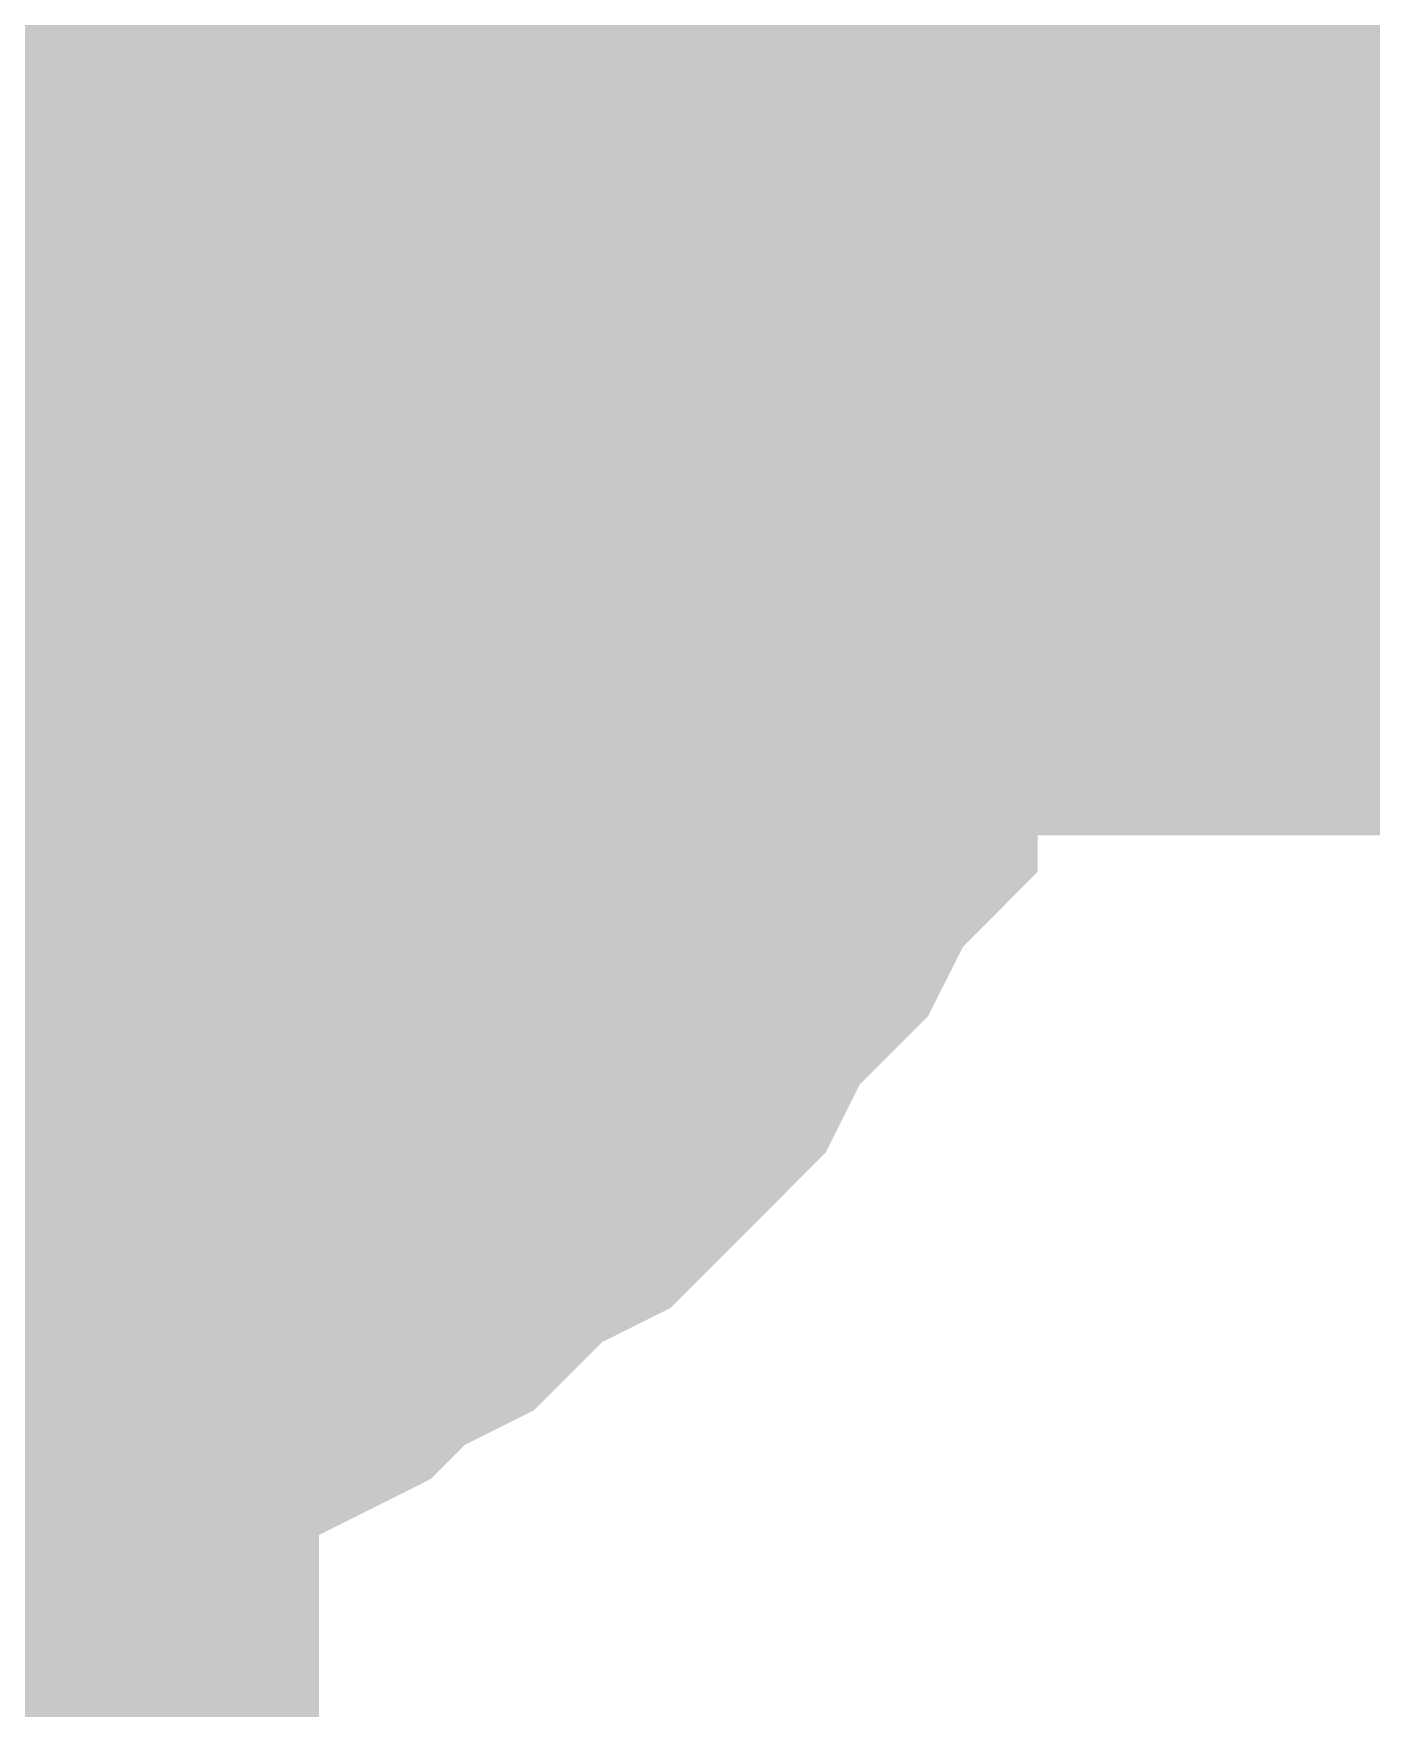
# Model space of a CAD drawing. Header units: inches. Extents: x 0 to 841, y 0 to 594.
# Drawn here: x 360.209 to 361.086, y 51.54 to 52.638 of the extents above; entities that cross this region are included whole.
import ezdxf

# ---------------------------------------------------------------- set-up
doc = ezdxf.new("R2010")
doc.units = ezdxf.units.IN
doc.layers.add('Sheet', color=255, linetype='Continuous')

msp = doc.modelspace()

# ---------------------------------------------------------------- linework, layer by layer
at = {"layer": 'Sheet'}
msp.add_lwpolyline([(359.746, 52.5, 0.508, 0.508, 1), (360.254, 52.5, 0.508, 0.508, 1)], format="xyseb", close=True, dxfattribs=at)
for points in [[(360.7173, 52.824, 0.2997, 0.2997, 0), (360.7173, 52.779, 0.2997, 0.2997, 0), (360.7398, 52.7566, 0.2997, 0.2997, 0), (360.7398, 52.7117, 0.2997, 0.2997, 0), (360.7622, 52.6892, 0.2997, 0.2997, 0), (360.7622, 52.6443, 0.2997, 0.2997, 0), (360.7847, 52.5994, 0.2997, 0.2997, 0), (360.7847, 52.5769, 0.2997, 0.2997, 0), (360.7847, 52.532, 0.2997, 0.2997, 0), (360.7847, 52.4871, 0.2997, 0.2997, 0)], [(360.7173, 52.824, 0.2997, 0.2997, 0), (360.7173, 52.779, 0.2997, 0.2997, 0), (360.7398, 52.7566, 0.2997, 0.2997, 0), (360.7398, 52.7117, 0.2997, 0.2997, 0), (360.7622, 52.6892, 0.2997, 0.2997, 0), (360.7622, 52.6443, 0.2997, 0.2997, 0), (360.7847, 52.5994, 0.2997, 0.2997, 0), (360.7847, 52.5769, 0.2997, 0.2997, 0), (360.7847, 52.532, 0.2997, 0.2997, 0), (360.7847, 52.4871, 0.2997, 0.2997, 0)], [(360.7173, 52.824, 0.2997, 0.2997, 0), (360.7173, 52.779, 0.2997, 0.2997, 0), (360.7398, 52.7566, 0.2997, 0.2997, 0), (360.7398, 52.7117, 0.2997, 0.2997, 0), (360.7622, 52.6892, 0.2997, 0.2997, 0), (360.7622, 52.6443, 0.2997, 0.2997, 0), (360.7847, 52.5994, 0.2997, 0.2997, 0), (360.7847, 52.5769, 0.2997, 0.2997, 0), (360.7847, 52.532, 0.2997, 0.2997, 0), (360.7847, 52.4871, 0.2997, 0.2997, 0)], [(360.4254, 52.8015, 0.2997, 0.2997, 0), (360.4254, 52.779, 0.2997, 0.2997, 0), (360.4478, 52.7566, 0.2997, 0.2997, 0), (360.4478, 52.7341, 0.2997, 0.2997, 0), (360.4703, 52.7117, 0.2997, 0.2997, 0), (360.4703, 52.6892, 0.2997, 0.2997, 0), (360.4927, 52.6667, 0.2997, 0.2997, 0), (360.4927, 52.6443, 0.2997, 0.2997, 0), (360.4927, 52.6218, 0.2997, 0.2997, 0), (360.5152, 52.5994, 0.2997, 0.2997, 0), (360.5152, 52.5769, 0.2997, 0.2997, 0), (360.5152, 52.532, 0.2997, 0.2997, 0), (360.5152, 52.5095, 0.2997, 0.2997, 0), (360.5152, 52.4871, 0.2997, 0.2997, 0)], [(360.4254, 52.8015, 0.2997, 0.2997, 0), (360.4254, 52.779, 0.2997, 0.2997, 0), (360.4478, 52.7566, 0.2997, 0.2997, 0), (360.4478, 52.7341, 0.2997, 0.2997, 0), (360.4703, 52.7117, 0.2997, 0.2997, 0), (360.4703, 52.6892, 0.2997, 0.2997, 0), (360.4927, 52.6667, 0.2997, 0.2997, 0), (360.4927, 52.6443, 0.2997, 0.2997, 0), (360.4927, 52.6218, 0.2997, 0.2997, 0), (360.5152, 52.5994, 0.2997, 0.2997, 0), (360.5152, 52.5769, 0.2997, 0.2997, 0), (360.5152, 52.532, 0.2997, 0.2997, 0), (360.5152, 52.5095, 0.2997, 0.2997, 0), (360.5152, 52.4871, 0.2997, 0.2997, 0)], [(350.0049, 52.4871, 0.7493, 0.7493, 0), (360.0211, 52.4871, 0.7493, 0.7493, 0), (365.0068, 52.4871, 0.7493, 0.7493, 0)], [(360.0211, 52.4871, 0.7493, 0.7493, 0), (360.0211, 46.9846, 0.7493, 0.7493, 0)], [(360.4703, 52.6892, 0.0991, 0.0991, 0), (360.4927, 52.6667, 0.0991, 0.0991, 0), (360.4927, 52.6443, 0.0991, 0.0991, 0), (360.4927, 52.6218, 0.0991, 0.0991, 0), (360.5152, 52.5994, 0.0991, 0.0991, 0), (360.5152, 52.5769, 0.0991, 0.0991, 0), (360.5152, 52.532, 0.0991, 0.0991, 0), (360.5152, 52.5095, 0.0991, 0.0991, 0), (360.5152, 52.4871, 0.0991, 0.0991, 0)], [(360.4703, 52.6892, 0.0991, 0.0991, 0), (360.4927, 52.6667, 0.0991, 0.0991, 0), (360.4927, 52.6443, 0.0991, 0.0991, 0), (360.4927, 52.6218, 0.0991, 0.0991, 0), (360.5152, 52.5994, 0.0991, 0.0991, 0), (360.5152, 52.5769, 0.0991, 0.0991, 0), (360.5152, 52.532, 0.0991, 0.0991, 0), (360.5152, 52.5095, 0.0991, 0.0991, 0), (360.5152, 52.4871, 0.0991, 0.0991, 0)], [(360.7622, 52.6892, 0.0991, 0.0991, 0), (360.7622, 52.6443, 0.0991, 0.0991, 0), (360.7847, 52.5994, 0.0991, 0.0991, 0), (360.7847, 52.5769, 0.0991, 0.0991, 0), (360.7847, 52.532, 0.0991, 0.0991, 0), (360.7847, 52.4871, 0.0991, 0.0991, 0)], [(360.7622, 52.6892, 0.0991, 0.0991, 0), (360.7622, 52.6443, 0.0991, 0.0991, 0), (360.7847, 52.5994, 0.0991, 0.0991, 0), (360.7847, 52.5769, 0.0991, 0.0991, 0), (360.7847, 52.532, 0.0991, 0.0991, 0), (360.7847, 52.4871, 0.0991, 0.0991, 0)], [(360.7622, 52.6892, 0.0991, 0.0991, 0), (360.7622, 52.6443, 0.0991, 0.0991, 0), (360.7847, 52.5994, 0.0991, 0.0991, 0), (360.7847, 52.5769, 0.0991, 0.0991, 0), (360.7847, 52.532, 0.0991, 0.0991, 0), (360.7847, 52.4871, 0.0991, 0.0991, 0)], [(360.7847, 52.4871, 0.2997, 0.2997, 0), (360.7847, 52.4422, 0.2997, 0.2997, 0), (360.7847, 52.3972, 0.2997, 0.2997, 0), (360.7847, 52.3748, 0.2997, 0.2997, 0), (360.7622, 52.3299, 0.2997, 0.2997, 0), (360.7622, 52.2849, 0.2997, 0.2997, 0), (360.7398, 52.2625, 0.2997, 0.2997, 0), (360.7398, 52.2176, 0.2997, 0.2997, 0), (360.7173, 52.1951, 0.2997, 0.2997, 0), (360.7173, 52.1502, 0.2997, 0.2997, 0), (360.6949, 52.1277, 0.2997, 0.2997, 0), (360.6724, 52.0828, 0.2997, 0.2997, 0), (360.6499, 52.0603, 0.2997, 0.2997, 0), (360.6275, 52.0379, 0.2997, 0.2997, 0), (360.605, 51.993, 0.2997, 0.2997, 0), (360.5826, 51.9705, 0.2997, 0.2997, 0), (360.5601, 51.948, 0.2997, 0.2997, 0), (360.5377, 51.9256, 0.2997, 0.2997, 0), (360.4927, 51.9031, 0.2997, 0.2997, 0), (360.4703, 51.8807, 0.2997, 0.2997, 0), (360.4478, 51.8582, 0.2997, 0.2997, 0), (360.4029, 51.8358, 0.2997, 0.2997, 0), (360.3804, 51.8133, 0.2997, 0.2997, 0), (360.3355, 51.7908, 0.2997, 0.2997, 0), (360.3131, 51.7908, 0.2997, 0.2997, 0), (360.2682, 51.7684, 0.2997, 0.2997, 0), (360.2457, 51.7684, 0.2997, 0.2997, 0), (360.2008, 51.7459, 0.2997, 0.2997, 0), (360.1783, 51.7459, 0.2997, 0.2997, 0), (360.1334, 51.7235, 0.2997, 0.2997, 0), (360.0885, 51.7235, 0.2997, 0.2997, 0), (360.066, 51.7235, 0.2997, 0.2997, 0), (360.0211, 51.7235, 0.2997, 0.2997, 0)], [(360.7847, 52.4871, 0.2997, 0.2997, 0), (360.7847, 52.4422, 0.2997, 0.2997, 0), (360.7847, 52.3972, 0.2997, 0.2997, 0), (360.7847, 52.3748, 0.2997, 0.2997, 0), (360.7622, 52.3299, 0.2997, 0.2997, 0), (360.7622, 52.2849, 0.2997, 0.2997, 0), (360.7398, 52.2625, 0.2997, 0.2997, 0), (360.7398, 52.2176, 0.2997, 0.2997, 0), (360.7173, 52.1951, 0.2997, 0.2997, 0), (360.7173, 52.1502, 0.2997, 0.2997, 0), (360.6949, 52.1277, 0.2997, 0.2997, 0), (360.6724, 52.0828, 0.2997, 0.2997, 0), (360.6499, 52.0603, 0.2997, 0.2997, 0), (360.6275, 52.0379, 0.2997, 0.2997, 0), (360.605, 51.993, 0.2997, 0.2997, 0), (360.5826, 51.9705, 0.2997, 0.2997, 0), (360.5601, 51.948, 0.2997, 0.2997, 0), (360.5377, 51.9256, 0.2997, 0.2997, 0), (360.4927, 51.9031, 0.2997, 0.2997, 0), (360.4703, 51.8807, 0.2997, 0.2997, 0), (360.4478, 51.8582, 0.2997, 0.2997, 0), (360.4029, 51.8358, 0.2997, 0.2997, 0), (360.3804, 51.8133, 0.2997, 0.2997, 0), (360.3355, 51.7908, 0.2997, 0.2997, 0), (360.3131, 51.7908, 0.2997, 0.2997, 0), (360.2682, 51.7684, 0.2997, 0.2997, 0), (360.2457, 51.7684, 0.2997, 0.2997, 0), (360.2008, 51.7459, 0.2997, 0.2997, 0), (360.1783, 51.7459, 0.2997, 0.2997, 0), (360.1334, 51.7235, 0.2997, 0.2997, 0), (360.0885, 51.7235, 0.2997, 0.2997, 0), (360.066, 51.7235, 0.2997, 0.2997, 0), (360.0211, 51.7235, 0.2997, 0.2997, 0)], [(360.7847, 52.4871, 0.2997, 0.2997, 0), (360.7847, 52.4422, 0.2997, 0.2997, 0), (360.7847, 52.3972, 0.2997, 0.2997, 0), (360.7847, 52.3748, 0.2997, 0.2997, 0), (360.7622, 52.3299, 0.2997, 0.2997, 0), (360.7622, 52.2849, 0.2997, 0.2997, 0), (360.7398, 52.2625, 0.2997, 0.2997, 0), (360.7398, 52.2176, 0.2997, 0.2997, 0), (360.7173, 52.1951, 0.2997, 0.2997, 0), (360.7173, 52.1502, 0.2997, 0.2997, 0), (360.6949, 52.1277, 0.2997, 0.2997, 0), (360.6724, 52.0828, 0.2997, 0.2997, 0), (360.6499, 52.0603, 0.2997, 0.2997, 0), (360.6275, 52.0379, 0.2997, 0.2997, 0), (360.605, 51.993, 0.2997, 0.2997, 0), (360.5826, 51.9705, 0.2997, 0.2997, 0), (360.5601, 51.948, 0.2997, 0.2997, 0), (360.5377, 51.9256, 0.2997, 0.2997, 0), (360.4927, 51.9031, 0.2997, 0.2997, 0), (360.4703, 51.8807, 0.2997, 0.2997, 0), (360.4478, 51.8582, 0.2997, 0.2997, 0), (360.4029, 51.8358, 0.2997, 0.2997, 0), (360.3804, 51.8133, 0.2997, 0.2997, 0), (360.3355, 51.7908, 0.2997, 0.2997, 0), (360.3131, 51.7908, 0.2997, 0.2997, 0), (360.2682, 51.7684, 0.2997, 0.2997, 0), (360.2457, 51.7684, 0.2997, 0.2997, 0), (360.2008, 51.7459, 0.2997, 0.2997, 0), (360.1783, 51.7459, 0.2997, 0.2997, 0), (360.1334, 51.7235, 0.2997, 0.2997, 0), (360.0885, 51.7235, 0.2997, 0.2997, 0), (360.066, 51.7235, 0.2997, 0.2997, 0), (360.0211, 51.7235, 0.2997, 0.2997, 0)], [(360.5152, 52.4871, 0.2997, 0.2997, 0), (360.5152, 52.4646, 0.2997, 0.2997, 0), (360.5152, 52.4422, 0.2997, 0.2997, 0), (360.5152, 52.4197, 0.2997, 0.2997, 0), (360.5152, 52.3972, 0.2997, 0.2997, 0), (360.4927, 52.3523, 0.2997, 0.2997, 0), (360.4927, 52.3299, 0.2997, 0.2997, 0), (360.4927, 52.3074, 0.2997, 0.2997, 0), (360.4703, 52.2849, 0.2997, 0.2997, 0), (360.4703, 52.2625, 0.2997, 0.2997, 0), (360.4478, 52.24, 0.2997, 0.2997, 0), (360.4478, 52.2176, 0.2997, 0.2997, 0), (360.4254, 52.1951, 0.2997, 0.2997, 0), (360.4254, 52.1951, 0.2997, 0.2997, 0), (360.4029, 52.1726, 0.2997, 0.2997, 0), (360.3804, 52.1502, 0.2997, 0.2997, 0), (360.358, 52.1277, 0.2997, 0.2997, 0), (360.358, 52.1053, 0.2997, 0.2997, 0), (360.3355, 52.0828, 0.2997, 0.2997, 0), (360.3131, 52.0828, 0.2997, 0.2997, 0), (360.2906, 52.0603, 0.2997, 0.2997, 0), (360.2682, 52.0379, 0.2997, 0.2997, 0), (360.2457, 52.0379, 0.2997, 0.2997, 0), (360.2232, 52.0154, 0.2997, 0.2997, 0), (360.2232, 52.0154, 0.2997, 0.2997, 0), (360.2008, 51.993, 0.2997, 0.2997, 0), (360.1559, 51.993, 0.2997, 0.2997, 0), (360.1334, 51.993, 0.2997, 0.2997, 0), (360.111, 51.9705, 0.2997, 0.2997, 0), (360.0885, 51.9705, 0.2997, 0.2997, 0), (360.066, 51.9705, 0.2997, 0.2997, 0), (360.0436, 51.9705, 0.2997, 0.2997, 0)], [(360.5152, 52.4871, 0.2997, 0.2997, 0), (360.5152, 52.4646, 0.2997, 0.2997, 0), (360.5152, 52.4422, 0.2997, 0.2997, 0), (360.5152, 52.4197, 0.2997, 0.2997, 0), (360.5152, 52.3972, 0.2997, 0.2997, 0), (360.4927, 52.3523, 0.2997, 0.2997, 0), (360.4927, 52.3299, 0.2997, 0.2997, 0), (360.4927, 52.3074, 0.2997, 0.2997, 0), (360.4703, 52.2849, 0.2997, 0.2997, 0), (360.4703, 52.2625, 0.2997, 0.2997, 0), (360.4478, 52.24, 0.2997, 0.2997, 0), (360.4478, 52.2176, 0.2997, 0.2997, 0), (360.4254, 52.1951, 0.2997, 0.2997, 0), (360.4254, 52.1951, 0.2997, 0.2997, 0), (360.4029, 52.1726, 0.2997, 0.2997, 0), (360.3804, 52.1502, 0.2997, 0.2997, 0), (360.358, 52.1277, 0.2997, 0.2997, 0), (360.358, 52.1053, 0.2997, 0.2997, 0), (360.3355, 52.0828, 0.2997, 0.2997, 0), (360.3131, 52.0828, 0.2997, 0.2997, 0), (360.2906, 52.0603, 0.2997, 0.2997, 0), (360.2682, 52.0379, 0.2997, 0.2997, 0), (360.2457, 52.0379, 0.2997, 0.2997, 0), (360.2232, 52.0154, 0.2997, 0.2997, 0), (360.2232, 52.0154, 0.2997, 0.2997, 0), (360.2008, 51.993, 0.2997, 0.2997, 0), (360.1559, 51.993, 0.2997, 0.2997, 0), (360.1334, 51.993, 0.2997, 0.2997, 0), (360.111, 51.9705, 0.2997, 0.2997, 0), (360.0885, 51.9705, 0.2997, 0.2997, 0), (360.066, 51.9705, 0.2997, 0.2997, 0), (360.0436, 51.9705, 0.2997, 0.2997, 0)], [(360.5152, 52.4871, 0.2997, 0.2997, 0), (360.5152, 52.4871, 0.2997, 0.2997, 0), (360.5152, 52.4871, 0.2997, 0.2997, 0), (360.5152, 52.4871, 0.2997, 0.2997, 0), (360.5152, 52.4871, 0.2997, 0.2997, 0), (360.5152, 52.4871, 0.2997, 0.2997, 0), (360.5152, 52.4871, 0.2997, 0.2997, 0), (360.5152, 52.4871, 0.2997, 0.2997, 0), (360.5152, 52.4871, 0.2997, 0.2997, 0), (360.5152, 52.4871, 0.2997, 0.2997, 0), (360.5152, 52.4871, 0.2997, 0.2997, 0), (360.5152, 52.4871, 0.2997, 0.2997, 0), (360.5152, 52.4871, 0.2997, 0.2997, 0), (360.5152, 52.4871, 0.2997, 0.2997, 0), (360.5152, 52.4871, 0.2997, 0.2997, 0), (360.5152, 52.4871, 0.2997, 0.2997, 0), (360.5152, 52.4871, 0.2997, 0.2997, 0), (360.5152, 52.4871, 0.2997, 0.2997, 0), (360.5152, 52.4871, 0.2997, 0.2997, 0), (360.5152, 52.4871, 0.2997, 0.2997, 0), (360.5152, 52.4871, 0.2997, 0.2997, 0), (360.5152, 52.4871, 0.2997, 0.2997, 0), (360.5152, 52.4871, 0.2997, 0.2997, 0), (360.5152, 52.4871, 0.2997, 0.2997, 0), (360.5152, 52.4871, 0.2997, 0.2997, 0), (360.5152, 52.4871, 0.2997, 0.2997, 0), (360.5152, 52.4871, 0.2997, 0.2997, 0), (360.5152, 52.4871, 0.2997, 0.2997, 0), (360.5152, 52.4871, 0.2997, 0.2997, 0), (360.5152, 52.4871, 0.2997, 0.2997, 0), (360.5152, 52.4871, 0.2997, 0.2997, 0), (360.5152, 52.4871, 0.2997, 0.2997, 0), (360.5152, 52.4871, 0.2997, 0.2997, 0)], [(360.5152, 52.4871, 0.2997, 0.2997, 0), (360.5152, 52.4871, 0.2997, 0.2997, 0)], [(360.5152, 52.4871, 0.2997, 0.2997, 0), (360.5152, 52.4871, 0.2997, 0.2997, 0), (360.5152, 52.4871, 0.2997, 0.2997, 0), (360.5152, 52.4871, 0.2997, 0.2997, 0), (360.5152, 52.4871, 0.2997, 0.2997, 0), (360.5152, 52.4871, 0.2997, 0.2997, 0), (360.5152, 52.4871, 0.2997, 0.2997, 0), (360.5152, 52.4871, 0.2997, 0.2997, 0), (360.5152, 52.4871, 0.2997, 0.2997, 0), (360.5152, 52.4871, 0.2997, 0.2997, 0), (360.5152, 52.4871, 0.2997, 0.2997, 0), (360.5152, 52.4871, 0.2997, 0.2997, 0), (360.5152, 52.4871, 0.2997, 0.2997, 0), (360.5152, 52.4871, 0.2997, 0.2997, 0), (360.5152, 52.4871, 0.2997, 0.2997, 0), (360.5152, 52.4871, 0.2997, 0.2997, 0), (360.5152, 52.4871, 0.2997, 0.2997, 0), (360.5152, 52.4871, 0.2997, 0.2997, 0), (360.5152, 52.4871, 0.2997, 0.2997, 0), (360.5152, 52.4871, 0.2997, 0.2997, 0), (360.5152, 52.4871, 0.2997, 0.2997, 0), (360.5152, 52.4871, 0.2997, 0.2997, 0), (360.5152, 52.4871, 0.2997, 0.2997, 0), (360.5152, 52.4871, 0.2997, 0.2997, 0), (360.5152, 52.4871, 0.2997, 0.2997, 0), (360.5152, 52.4871, 0.2997, 0.2997, 0), (360.5152, 52.4871, 0.2997, 0.2997, 0), (360.5152, 52.4871, 0.2997, 0.2997, 0), (360.5152, 52.4871, 0.2997, 0.2997, 0), (360.5152, 52.4871, 0.2997, 0.2997, 0), (360.5152, 52.4871, 0.2997, 0.2997, 0), (360.5152, 52.4871, 0.2997, 0.2997, 0), (360.5152, 52.4871, 0.2997, 0.2997, 0)], [(360.5152, 52.4871, 0.2997, 0.2997, 0), (360.5152, 52.4871, 0.2997, 0.2997, 0)], [(360.7847, 52.4871, 0.2997, 0.2997, 0), (360.7847, 52.4871, 0.2997, 0.2997, 0), (360.7847, 52.4871, 0.2997, 0.2997, 0), (360.7847, 52.4871, 0.2997, 0.2997, 0), (360.7847, 52.4871, 0.2997, 0.2997, 0), (360.7847, 52.4871, 0.2997, 0.2997, 0), (360.7847, 52.4871, 0.2997, 0.2997, 0), (360.7847, 52.4871, 0.2997, 0.2997, 0), (360.7847, 52.4871, 0.2997, 0.2997, 0), (360.7847, 52.4871, 0.2997, 0.2997, 0), (360.7847, 52.4871, 0.2997, 0.2997, 0), (360.7847, 52.4871, 0.2997, 0.2997, 0), (360.7847, 52.4871, 0.2997, 0.2997, 0), (360.7847, 52.4871, 0.2997, 0.2997, 0), (360.7847, 52.4871, 0.2997, 0.2997, 0), (360.7847, 52.4871, 0.2997, 0.2997, 0), (360.7847, 52.4871, 0.2997, 0.2997, 0), (360.7847, 52.4871, 0.2997, 0.2997, 0), (360.7847, 52.4871, 0.2997, 0.2997, 0), (360.7847, 52.4871, 0.2997, 0.2997, 0), (360.7847, 52.4871, 0.2997, 0.2997, 0), (360.7847, 52.4871, 0.2997, 0.2997, 0), (360.7847, 52.4871, 0.2997, 0.2997, 0), (360.7847, 52.4871, 0.2997, 0.2997, 0), (360.7847, 52.4871, 0.2997, 0.2997, 0), (360.7847, 52.4871, 0.2997, 0.2997, 0), (360.7847, 52.4871, 0.2997, 0.2997, 0), (360.7847, 52.4871, 0.2997, 0.2997, 0), (360.7847, 52.4871, 0.2997, 0.2997, 0), (360.7847, 52.4871, 0.2997, 0.2997, 0), (360.7847, 52.4871, 0.2997, 0.2997, 0), (360.7847, 52.4871, 0.2997, 0.2997, 0), (360.7847, 52.4871, 0.2997, 0.2997, 0)], [(360.7847, 52.4871, 0.2997, 0.2997, 0), (360.7847, 52.4871, 0.2997, 0.2997, 0)], [(360.7847, 52.4871, 0.2997, 0.2997, 0), (360.7847, 52.4871, 0.2997, 0.2997, 0), (360.7847, 52.4871, 0.2997, 0.2997, 0), (360.7847, 52.4871, 0.2997, 0.2997, 0), (360.7847, 52.4871, 0.2997, 0.2997, 0), (360.7847, 52.4871, 0.2997, 0.2997, 0), (360.7847, 52.4871, 0.2997, 0.2997, 0), (360.7847, 52.4871, 0.2997, 0.2997, 0), (360.7847, 52.4871, 0.2997, 0.2997, 0), (360.7847, 52.4871, 0.2997, 0.2997, 0), (360.7847, 52.4871, 0.2997, 0.2997, 0), (360.7847, 52.4871, 0.2997, 0.2997, 0), (360.7847, 52.4871, 0.2997, 0.2997, 0), (360.7847, 52.4871, 0.2997, 0.2997, 0), (360.7847, 52.4871, 0.2997, 0.2997, 0), (360.7847, 52.4871, 0.2997, 0.2997, 0), (360.7847, 52.4871, 0.2997, 0.2997, 0), (360.7847, 52.4871, 0.2997, 0.2997, 0), (360.7847, 52.4871, 0.2997, 0.2997, 0), (360.7847, 52.4871, 0.2997, 0.2997, 0), (360.7847, 52.4871, 0.2997, 0.2997, 0), (360.7847, 52.4871, 0.2997, 0.2997, 0), (360.7847, 52.4871, 0.2997, 0.2997, 0), (360.7847, 52.4871, 0.2997, 0.2997, 0), (360.7847, 52.4871, 0.2997, 0.2997, 0), (360.7847, 52.4871, 0.2997, 0.2997, 0), (360.7847, 52.4871, 0.2997, 0.2997, 0), (360.7847, 52.4871, 0.2997, 0.2997, 0), (360.7847, 52.4871, 0.2997, 0.2997, 0), (360.7847, 52.4871, 0.2997, 0.2997, 0), (360.7847, 52.4871, 0.2997, 0.2997, 0), (360.7847, 52.4871, 0.2997, 0.2997, 0), (360.7847, 52.4871, 0.2997, 0.2997, 0)], [(360.7847, 52.4871, 0.2997, 0.2997, 0), (360.7847, 52.4871, 0.2997, 0.2997, 0)], [(360.7847, 52.4871, 0.2997, 0.2997, 0), (360.7847, 52.4871, 0.2997, 0.2997, 0), (360.7847, 52.4871, 0.2997, 0.2997, 0), (360.7847, 52.4871, 0.2997, 0.2997, 0), (360.7847, 52.4871, 0.2997, 0.2997, 0), (360.7847, 52.4871, 0.2997, 0.2997, 0), (360.7847, 52.4871, 0.2997, 0.2997, 0), (360.7847, 52.4871, 0.2997, 0.2997, 0), (360.7847, 52.4871, 0.2997, 0.2997, 0), (360.7847, 52.4871, 0.2997, 0.2997, 0), (360.7847, 52.4871, 0.2997, 0.2997, 0), (360.7847, 52.4871, 0.2997, 0.2997, 0), (360.7847, 52.4871, 0.2997, 0.2997, 0), (360.7847, 52.4871, 0.2997, 0.2997, 0), (360.7847, 52.4871, 0.2997, 0.2997, 0), (360.7847, 52.4871, 0.2997, 0.2997, 0), (360.7847, 52.4871, 0.2997, 0.2997, 0), (360.7847, 52.4871, 0.2997, 0.2997, 0), (360.7847, 52.4871, 0.2997, 0.2997, 0), (360.7847, 52.4871, 0.2997, 0.2997, 0), (360.7847, 52.4871, 0.2997, 0.2997, 0), (360.7847, 52.4871, 0.2997, 0.2997, 0), (360.7847, 52.4871, 0.2997, 0.2997, 0), (360.7847, 52.4871, 0.2997, 0.2997, 0), (360.7847, 52.4871, 0.2997, 0.2997, 0), (360.7847, 52.4871, 0.2997, 0.2997, 0), (360.7847, 52.4871, 0.2997, 0.2997, 0), (360.7847, 52.4871, 0.2997, 0.2997, 0), (360.7847, 52.4871, 0.2997, 0.2997, 0), (360.7847, 52.4871, 0.2997, 0.2997, 0), (360.7847, 52.4871, 0.2997, 0.2997, 0), (360.7847, 52.4871, 0.2997, 0.2997, 0), (360.7847, 52.4871, 0.2997, 0.2997, 0)], [(360.7847, 52.4871, 0.2997, 0.2997, 0), (360.7847, 52.4871, 0.2997, 0.2997, 0)], [(360.7847, 52.4871, 0.0991, 0.0991, 0), (360.7847, 52.4422, 0.0991, 0.0991, 0), (360.7847, 52.3972, 0.0991, 0.0991, 0), (360.7847, 52.3748, 0.0991, 0.0991, 0), (360.7622, 52.3299, 0.0991, 0.0991, 0), (360.7622, 52.2849, 0.0991, 0.0991, 0), (360.7398, 52.2625, 0.0991, 0.0991, 0), (360.7398, 52.2176, 0.0991, 0.0991, 0), (360.7173, 52.1951, 0.0991, 0.0991, 0), (360.7173, 52.1502, 0.0991, 0.0991, 0), (360.6949, 52.1277, 0.0991, 0.0991, 0), (360.6724, 52.0828, 0.0991, 0.0991, 0), (360.6499, 52.0603, 0.0991, 0.0991, 0), (360.6275, 52.0379, 0.0991, 0.0991, 0), (360.605, 51.993, 0.0991, 0.0991, 0), (360.5826, 51.9705, 0.0991, 0.0991, 0), (360.5601, 51.948, 0.0991, 0.0991, 0), (360.5377, 51.9256, 0.0991, 0.0991, 0), (360.4927, 51.9031, 0.0991, 0.0991, 0), (360.4703, 51.8807, 0.0991, 0.0991, 0), (360.4478, 51.8582, 0.0991, 0.0991, 0), (360.4029, 51.8358, 0.0991, 0.0991, 0), (360.3804, 51.8133, 0.0991, 0.0991, 0), (360.3355, 51.7908, 0.0991, 0.0991, 0), (360.3131, 51.7908, 0.0991, 0.0991, 0), (360.2682, 51.7684, 0.0991, 0.0991, 0), (360.2457, 51.7684, 0.0991, 0.0991, 0), (360.2008, 51.7459, 0.0991, 0.0991, 0), (360.1783, 51.7459, 0.0991, 0.0991, 0), (360.1334, 51.7235, 0.0991, 0.0991, 0)], [(360.7847, 52.4871, 0.0991, 0.0991, 0), (360.7847, 52.4422, 0.0991, 0.0991, 0), (360.7847, 52.3972, 0.0991, 0.0991, 0), (360.7847, 52.3748, 0.0991, 0.0991, 0), (360.7622, 52.3299, 0.0991, 0.0991, 0), (360.7622, 52.2849, 0.0991, 0.0991, 0), (360.7398, 52.2625, 0.0991, 0.0991, 0), (360.7398, 52.2176, 0.0991, 0.0991, 0), (360.7173, 52.1951, 0.0991, 0.0991, 0), (360.7173, 52.1502, 0.0991, 0.0991, 0), (360.6949, 52.1277, 0.0991, 0.0991, 0), (360.6724, 52.0828, 0.0991, 0.0991, 0), (360.6499, 52.0603, 0.0991, 0.0991, 0), (360.6275, 52.0379, 0.0991, 0.0991, 0), (360.605, 51.993, 0.0991, 0.0991, 0), (360.5826, 51.9705, 0.0991, 0.0991, 0), (360.5601, 51.948, 0.0991, 0.0991, 0), (360.5377, 51.9256, 0.0991, 0.0991, 0), (360.4927, 51.9031, 0.0991, 0.0991, 0), (360.4703, 51.8807, 0.0991, 0.0991, 0), (360.4478, 51.8582, 0.0991, 0.0991, 0), (360.4029, 51.8358, 0.0991, 0.0991, 0), (360.3804, 51.8133, 0.0991, 0.0991, 0), (360.3355, 51.7908, 0.0991, 0.0991, 0), (360.3131, 51.7908, 0.0991, 0.0991, 0), (360.2682, 51.7684, 0.0991, 0.0991, 0), (360.2457, 51.7684, 0.0991, 0.0991, 0), (360.2008, 51.7459, 0.0991, 0.0991, 0), (360.1783, 51.7459, 0.0991, 0.0991, 0), (360.1334, 51.7235, 0.0991, 0.0991, 0)], [(360.7847, 52.4871, 0.0991, 0.0991, 0), (360.7847, 52.4422, 0.0991, 0.0991, 0), (360.7847, 52.3972, 0.0991, 0.0991, 0), (360.7847, 52.3748, 0.0991, 0.0991, 0), (360.7622, 52.3299, 0.0991, 0.0991, 0), (360.7622, 52.2849, 0.0991, 0.0991, 0), (360.7398, 52.2625, 0.0991, 0.0991, 0), (360.7398, 52.2176, 0.0991, 0.0991, 0), (360.7173, 52.1951, 0.0991, 0.0991, 0), (360.7173, 52.1502, 0.0991, 0.0991, 0), (360.6949, 52.1277, 0.0991, 0.0991, 0), (360.6724, 52.0828, 0.0991, 0.0991, 0), (360.6499, 52.0603, 0.0991, 0.0991, 0), (360.6275, 52.0379, 0.0991, 0.0991, 0), (360.605, 51.993, 0.0991, 0.0991, 0), (360.5826, 51.9705, 0.0991, 0.0991, 0), (360.5601, 51.948, 0.0991, 0.0991, 0), (360.5377, 51.9256, 0.0991, 0.0991, 0), (360.4927, 51.9031, 0.0991, 0.0991, 0), (360.4703, 51.8807, 0.0991, 0.0991, 0), (360.4478, 51.8582, 0.0991, 0.0991, 0), (360.4029, 51.8358, 0.0991, 0.0991, 0), (360.3804, 51.8133, 0.0991, 0.0991, 0), (360.3355, 51.7908, 0.0991, 0.0991, 0), (360.3131, 51.7908, 0.0991, 0.0991, 0), (360.2682, 51.7684, 0.0991, 0.0991, 0), (360.2457, 51.7684, 0.0991, 0.0991, 0), (360.2008, 51.7459, 0.0991, 0.0991, 0), (360.1783, 51.7459, 0.0991, 0.0991, 0), (360.1334, 51.7235, 0.0991, 0.0991, 0)], [(360.5152, 52.4871, 0.0991, 0.0991, 0), (360.5152, 52.4646, 0.0991, 0.0991, 0), (360.5152, 52.4422, 0.0991, 0.0991, 0), (360.5152, 52.4197, 0.0991, 0.0991, 0), (360.5152, 52.3972, 0.0991, 0.0991, 0), (360.4927, 52.3523, 0.0991, 0.0991, 0), (360.4927, 52.3299, 0.0991, 0.0991, 0), (360.4927, 52.3074, 0.0991, 0.0991, 0), (360.4703, 52.2849, 0.0991, 0.0991, 0), (360.4703, 52.2625, 0.0991, 0.0991, 0), (360.4478, 52.24, 0.0991, 0.0991, 0), (360.4478, 52.2176, 0.0991, 0.0991, 0), (360.4254, 52.1951, 0.0991, 0.0991, 0), (360.4254, 52.1951, 0.0991, 0.0991, 0), (360.4029, 52.1726, 0.0991, 0.0991, 0), (360.3804, 52.1502, 0.0991, 0.0991, 0), (360.358, 52.1277, 0.0991, 0.0991, 0), (360.358, 52.1053, 0.0991, 0.0991, 0), (360.3355, 52.0828, 0.0991, 0.0991, 0), (360.3131, 52.0828, 0.0991, 0.0991, 0), (360.2906, 52.0603, 0.0991, 0.0991, 0), (360.2682, 52.0379, 0.0991, 0.0991, 0), (360.2457, 52.0379, 0.0991, 0.0991, 0), (360.2232, 52.0154, 0.0991, 0.0991, 0), (360.2232, 52.0154, 0.0991, 0.0991, 0), (360.2008, 51.993, 0.0991, 0.0991, 0), (360.1559, 51.993, 0.0991, 0.0991, 0)], [(360.5152, 52.4871, 0.0991, 0.0991, 0), (360.5152, 52.4646, 0.0991, 0.0991, 0), (360.5152, 52.4422, 0.0991, 0.0991, 0), (360.5152, 52.4197, 0.0991, 0.0991, 0), (360.5152, 52.3972, 0.0991, 0.0991, 0), (360.4927, 52.3523, 0.0991, 0.0991, 0), (360.4927, 52.3299, 0.0991, 0.0991, 0), (360.4927, 52.3074, 0.0991, 0.0991, 0), (360.4703, 52.2849, 0.0991, 0.0991, 0), (360.4703, 52.2625, 0.0991, 0.0991, 0), (360.4478, 52.24, 0.0991, 0.0991, 0), (360.4478, 52.2176, 0.0991, 0.0991, 0), (360.4254, 52.1951, 0.0991, 0.0991, 0), (360.4254, 52.1951, 0.0991, 0.0991, 0), (360.4029, 52.1726, 0.0991, 0.0991, 0), (360.3804, 52.1502, 0.0991, 0.0991, 0), (360.358, 52.1277, 0.0991, 0.0991, 0), (360.358, 52.1053, 0.0991, 0.0991, 0), (360.3355, 52.0828, 0.0991, 0.0991, 0), (360.3131, 52.0828, 0.0991, 0.0991, 0), (360.2906, 52.0603, 0.0991, 0.0991, 0), (360.2682, 52.0379, 0.0991, 0.0991, 0), (360.2457, 52.0379, 0.0991, 0.0991, 0), (360.2232, 52.0154, 0.0991, 0.0991, 0), (360.2232, 52.0154, 0.0991, 0.0991, 0), (360.2008, 51.993, 0.0991, 0.0991, 0), (360.1559, 51.993, 0.0991, 0.0991, 0)], [(360.5152, 52.4871, 0.0991, 0.0991, 0), (360.5152, 52.4871, 0.0991, 0.0991, 0), (360.5152, 52.4871, 0.0991, 0.0991, 0), (360.5152, 52.4871, 0.0991, 0.0991, 0), (360.5152, 52.4871, 0.0991, 0.0991, 0), (360.5152, 52.4871, 0.0991, 0.0991, 0), (360.5152, 52.4871, 0.0991, 0.0991, 0), (360.5152, 52.4871, 0.0991, 0.0991, 0), (360.5152, 52.4871, 0.0991, 0.0991, 0), (360.5152, 52.4871, 0.0991, 0.0991, 0), (360.5152, 52.4871, 0.0991, 0.0991, 0), (360.5152, 52.4871, 0.0991, 0.0991, 0), (360.5152, 52.4871, 0.0991, 0.0991, 0), (360.5152, 52.4871, 0.0991, 0.0991, 0), (360.5152, 52.4871, 0.0991, 0.0991, 0), (360.5152, 52.4871, 0.0991, 0.0991, 0), (360.5152, 52.4871, 0.0991, 0.0991, 0), (360.5152, 52.4871, 0.0991, 0.0991, 0), (360.5152, 52.4871, 0.0991, 0.0991, 0), (360.5152, 52.4871, 0.0991, 0.0991, 0), (360.5152, 52.4871, 0.0991, 0.0991, 0), (360.5152, 52.4871, 0.0991, 0.0991, 0), (360.5152, 52.4871, 0.0991, 0.0991, 0), (360.5152, 52.4871, 0.0991, 0.0991, 0), (360.5152, 52.4871, 0.0991, 0.0991, 0), (360.5152, 52.4871, 0.0991, 0.0991, 0), (360.5152, 52.4871, 0.0991, 0.0991, 0), (360.5152, 52.4871, 0.0991, 0.0991, 0), (360.5152, 52.4871, 0.0991, 0.0991, 0), (360.5152, 52.4871, 0.0991, 0.0991, 0), (360.5152, 52.4871, 0.0991, 0.0991, 0), (360.5152, 52.4871, 0.0991, 0.0991, 0), (360.5152, 52.4871, 0.0991, 0.0991, 0)], [(360.5152, 52.4871, 0.0991, 0.0991, 0), (360.5152, 52.4871, 0.0991, 0.0991, 0)], [(360.5152, 52.4871, 0.0991, 0.0991, 0), (360.5152, 52.4871, 0.0991, 0.0991, 0), (360.5152, 52.4871, 0.0991, 0.0991, 0), (360.5152, 52.4871, 0.0991, 0.0991, 0), (360.5152, 52.4871, 0.0991, 0.0991, 0), (360.5152, 52.4871, 0.0991, 0.0991, 0), (360.5152, 52.4871, 0.0991, 0.0991, 0), (360.5152, 52.4871, 0.0991, 0.0991, 0), (360.5152, 52.4871, 0.0991, 0.0991, 0), (360.5152, 52.4871, 0.0991, 0.0991, 0), (360.5152, 52.4871, 0.0991, 0.0991, 0), (360.5152, 52.4871, 0.0991, 0.0991, 0), (360.5152, 52.4871, 0.0991, 0.0991, 0), (360.5152, 52.4871, 0.0991, 0.0991, 0), (360.5152, 52.4871, 0.0991, 0.0991, 0), (360.5152, 52.4871, 0.0991, 0.0991, 0), (360.5152, 52.4871, 0.0991, 0.0991, 0), (360.5152, 52.4871, 0.0991, 0.0991, 0), (360.5152, 52.4871, 0.0991, 0.0991, 0), (360.5152, 52.4871, 0.0991, 0.0991, 0), (360.5152, 52.4871, 0.0991, 0.0991, 0), (360.5152, 52.4871, 0.0991, 0.0991, 0), (360.5152, 52.4871, 0.0991, 0.0991, 0), (360.5152, 52.4871, 0.0991, 0.0991, 0), (360.5152, 52.4871, 0.0991, 0.0991, 0), (360.5152, 52.4871, 0.0991, 0.0991, 0), (360.5152, 52.4871, 0.0991, 0.0991, 0), (360.5152, 52.4871, 0.0991, 0.0991, 0), (360.5152, 52.4871, 0.0991, 0.0991, 0), (360.5152, 52.4871, 0.0991, 0.0991, 0), (360.5152, 52.4871, 0.0991, 0.0991, 0), (360.5152, 52.4871, 0.0991, 0.0991, 0), (360.5152, 52.4871, 0.0991, 0.0991, 0)], [(360.5152, 52.4871, 0.0991, 0.0991, 0), (360.5152, 52.4871, 0.0991, 0.0991, 0)], [(360.7847, 52.4871, 0.0991, 0.0991, 0), (360.7847, 52.4871, 0.0991, 0.0991, 0), (360.7847, 52.4871, 0.0991, 0.0991, 0), (360.7847, 52.4871, 0.0991, 0.0991, 0), (360.7847, 52.4871, 0.0991, 0.0991, 0), (360.7847, 52.4871, 0.0991, 0.0991, 0), (360.7847, 52.4871, 0.0991, 0.0991, 0), (360.7847, 52.4871, 0.0991, 0.0991, 0), (360.7847, 52.4871, 0.0991, 0.0991, 0), (360.7847, 52.4871, 0.0991, 0.0991, 0), (360.7847, 52.4871, 0.0991, 0.0991, 0), (360.7847, 52.4871, 0.0991, 0.0991, 0), (360.7847, 52.4871, 0.0991, 0.0991, 0), (360.7847, 52.4871, 0.0991, 0.0991, 0), (360.7847, 52.4871, 0.0991, 0.0991, 0), (360.7847, 52.4871, 0.0991, 0.0991, 0), (360.7847, 52.4871, 0.0991, 0.0991, 0), (360.7847, 52.4871, 0.0991, 0.0991, 0), (360.7847, 52.4871, 0.0991, 0.0991, 0), (360.7847, 52.4871, 0.0991, 0.0991, 0), (360.7847, 52.4871, 0.0991, 0.0991, 0), (360.7847, 52.4871, 0.0991, 0.0991, 0), (360.7847, 52.4871, 0.0991, 0.0991, 0), (360.7847, 52.4871, 0.0991, 0.0991, 0), (360.7847, 52.4871, 0.0991, 0.0991, 0), (360.7847, 52.4871, 0.0991, 0.0991, 0), (360.7847, 52.4871, 0.0991, 0.0991, 0), (360.7847, 52.4871, 0.0991, 0.0991, 0), (360.7847, 52.4871, 0.0991, 0.0991, 0), (360.7847, 52.4871, 0.0991, 0.0991, 0), (360.7847, 52.4871, 0.0991, 0.0991, 0), (360.7847, 52.4871, 0.0991, 0.0991, 0), (360.7847, 52.4871, 0.0991, 0.0991, 0)], [(360.7847, 52.4871, 0.0991, 0.0991, 0), (360.7847, 52.4871, 0.0991, 0.0991, 0)], [(360.7847, 52.4871, 0.0991, 0.0991, 0), (360.7847, 52.4871, 0.0991, 0.0991, 0), (360.7847, 52.4871, 0.0991, 0.0991, 0), (360.7847, 52.4871, 0.0991, 0.0991, 0), (360.7847, 52.4871, 0.0991, 0.0991, 0), (360.7847, 52.4871, 0.0991, 0.0991, 0), (360.7847, 52.4871, 0.0991, 0.0991, 0), (360.7847, 52.4871, 0.0991, 0.0991, 0), (360.7847, 52.4871, 0.0991, 0.0991, 0), (360.7847, 52.4871, 0.0991, 0.0991, 0), (360.7847, 52.4871, 0.0991, 0.0991, 0), (360.7847, 52.4871, 0.0991, 0.0991, 0), (360.7847, 52.4871, 0.0991, 0.0991, 0), (360.7847, 52.4871, 0.0991, 0.0991, 0), (360.7847, 52.4871, 0.0991, 0.0991, 0), (360.7847, 52.4871, 0.0991, 0.0991, 0), (360.7847, 52.4871, 0.0991, 0.0991, 0), (360.7847, 52.4871, 0.0991, 0.0991, 0), (360.7847, 52.4871, 0.0991, 0.0991, 0), (360.7847, 52.4871, 0.0991, 0.0991, 0), (360.7847, 52.4871, 0.0991, 0.0991, 0), (360.7847, 52.4871, 0.0991, 0.0991, 0), (360.7847, 52.4871, 0.0991, 0.0991, 0), (360.7847, 52.4871, 0.0991, 0.0991, 0), (360.7847, 52.4871, 0.0991, 0.0991, 0), (360.7847, 52.4871, 0.0991, 0.0991, 0), (360.7847, 52.4871, 0.0991, 0.0991, 0), (360.7847, 52.4871, 0.0991, 0.0991, 0), (360.7847, 52.4871, 0.0991, 0.0991, 0), (360.7847, 52.4871, 0.0991, 0.0991, 0), (360.7847, 52.4871, 0.0991, 0.0991, 0), (360.7847, 52.4871, 0.0991, 0.0991, 0), (360.7847, 52.4871, 0.0991, 0.0991, 0)], [(360.7847, 52.4871, 0.0991, 0.0991, 0), (360.7847, 52.4871, 0.0991, 0.0991, 0)], [(360.7847, 52.4871, 0.0991, 0.0991, 0), (360.7847, 52.4871, 0.0991, 0.0991, 0), (360.7847, 52.4871, 0.0991, 0.0991, 0), (360.7847, 52.4871, 0.0991, 0.0991, 0), (360.7847, 52.4871, 0.0991, 0.0991, 0), (360.7847, 52.4871, 0.0991, 0.0991, 0), (360.7847, 52.4871, 0.0991, 0.0991, 0), (360.7847, 52.4871, 0.0991, 0.0991, 0), (360.7847, 52.4871, 0.0991, 0.0991, 0), (360.7847, 52.4871, 0.0991, 0.0991, 0), (360.7847, 52.4871, 0.0991, 0.0991, 0), (360.7847, 52.4871, 0.0991, 0.0991, 0), (360.7847, 52.4871, 0.0991, 0.0991, 0), (360.7847, 52.4871, 0.0991, 0.0991, 0), (360.7847, 52.4871, 0.0991, 0.0991, 0), (360.7847, 52.4871, 0.0991, 0.0991, 0), (360.7847, 52.4871, 0.0991, 0.0991, 0), (360.7847, 52.4871, 0.0991, 0.0991, 0), (360.7847, 52.4871, 0.0991, 0.0991, 0), (360.7847, 52.4871, 0.0991, 0.0991, 0), (360.7847, 52.4871, 0.0991, 0.0991, 0), (360.7847, 52.4871, 0.0991, 0.0991, 0), (360.7847, 52.4871, 0.0991, 0.0991, 0), (360.7847, 52.4871, 0.0991, 0.0991, 0), (360.7847, 52.4871, 0.0991, 0.0991, 0), (360.7847, 52.4871, 0.0991, 0.0991, 0), (360.7847, 52.4871, 0.0991, 0.0991, 0), (360.7847, 52.4871, 0.0991, 0.0991, 0), (360.7847, 52.4871, 0.0991, 0.0991, 0), (360.7847, 52.4871, 0.0991, 0.0991, 0), (360.7847, 52.4871, 0.0991, 0.0991, 0), (360.7847, 52.4871, 0.0991, 0.0991, 0), (360.7847, 52.4871, 0.0991, 0.0991, 0)], [(360.7847, 52.4871, 0.0991, 0.0991, 0), (360.7847, 52.4871, 0.0991, 0.0991, 0)]]:
    msp.add_lwpolyline(points, format="xyseb", dxfattribs=at)

doc.saveas('drawing.dxf')
